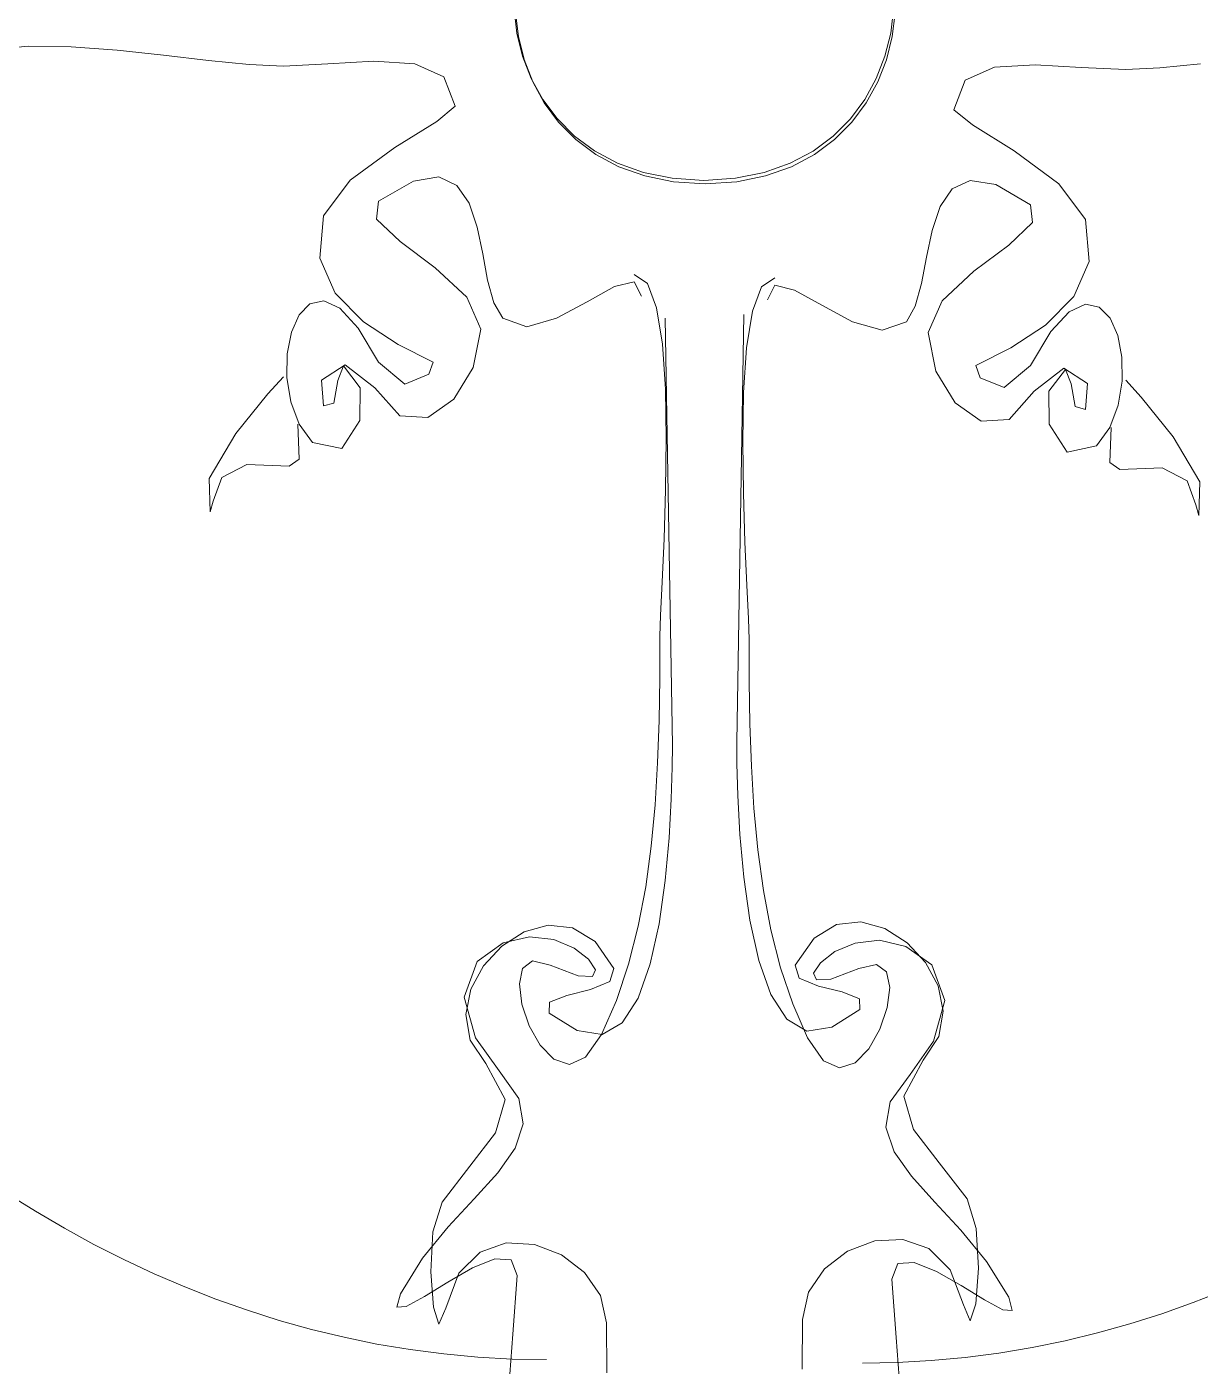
# Model space of a CAD drawing. Header units: centimetres. Extents: x -377343 to 693706, y 194584 to 813780.
# Drawn here: x 175527.71 to 175553.73, y 498799.63 to 498829.35 of the extents above; entities that cross this region are included whole.
import ezdxf

# ---------------------------------------------------------------- set-up
doc = ezdxf.new("R2010")
doc.units = ezdxf.units.CM
doc.layers.add('PIPA', color=11, linetype='Continuous')
doc.layers.add('TEXT', color=7, linetype='Continuous')

msp = doc.modelspace()

# ---------------------------------------------------------------- linework, layer by layer
at = {"layer": 'PIPA', "lineweight": 35, "extrusion": (0, 0.816497, 0.57735), "elevation": 193451.324}
msp.add_lwpolyline([(-421704.212, -325591.681), (-159560.265, -63447.734), (377343.333, -600351.331), (-158232.47, -1135927.133), (-693706.405, -600453.199), (-454216.825, -360963.619)], dxfattribs=at)
at = {"layer": 'TEXT', "color": 2, "linetype": 'Continuous', "lineweight": 13}
for p, q in [((175538.58, 498829.208), (175538.516, 498829.732)), ((175538.58, 498829.208), (175538.516, 498829.732)), ((175538.613, 498829.132), (175538.549, 498829.656)), ((175538.613, 498829.132), (175538.549, 498829.656)), ((175546.932, 498829.731), (175546.869, 498829.207)), ((175546.932, 498829.731), (175546.869, 498829.207)), ((175546.965, 498829.655), (175546.902, 498829.131)), ((175546.965, 498829.655), (175546.902, 498829.131)), ((175538.707, 498828.696), (175538.58, 498829.208)), ((175538.707, 498828.696), (175538.58, 498829.208)), ((175546.869, 498829.207), (175546.741, 498828.695)), ((175546.869, 498829.207), (175546.741, 498828.695)), ((175526.918, 498828.841), (175527.745, 498828.921)), ((175526.918, 498828.841), (175527.745, 498828.921)), ((175527.745, 498828.921), (175528.694, 498828.908)), ((175527.745, 498828.921), (175528.694, 498828.908)), ((175528.694, 498828.908), (175529.712, 498828.831)), ((175528.694, 498828.908), (175529.712, 498828.831)), ((175538.74, 498828.62), (175538.613, 498829.132)), ((175538.74, 498828.62), (175538.613, 498829.132)), ((175546.902, 498829.131), (175546.774, 498828.619)), ((175546.902, 498829.131), (175546.774, 498828.619)), ((175529.712, 498828.831), (175530.744, 498828.72)), ((175529.712, 498828.831), (175530.744, 498828.72)), ((175530.744, 498828.72), (175531.739, 498828.605)), ((175530.744, 498828.72), (175531.739, 498828.605)), ((175531.739, 498828.605), (175532.642, 498828.513)), ((175531.739, 498828.605), (175532.642, 498828.513)), ((175534.388, 498828.524), (175535.407, 498828.583)), ((175534.388, 498828.524), (175535.407, 498828.583)), ((175535.407, 498828.583), (175536.314, 498828.529)), ((175535.407, 498828.583), (175536.314, 498828.529)), ((175538.899, 498828.204), (175538.707, 498828.696)), ((175538.899, 498828.204), (175538.707, 498828.696)), ((175538.932, 498828.127), (175538.74, 498828.62)), ((175538.932, 498828.127), (175538.74, 498828.62)), ((175546.741, 498828.695), (175546.55, 498828.203)), ((175546.741, 498828.695), (175546.55, 498828.203)), ((175546.774, 498828.619), (175546.583, 498828.126)), ((175546.774, 498828.619), (175546.583, 498828.126)), ((175532.642, 498828.513), (175533.401, 498828.477)), ((175532.642, 498828.513), (175533.401, 498828.477)), ((175533.401, 498828.477), (175534.388, 498828.524)), ((175533.401, 498828.477), (175534.388, 498828.524)), ((175536.314, 498828.529), (175536.963, 498828.238)), ((175536.314, 498828.529), (175536.963, 498828.238)), ((175549.168, 498828.453), (175548.519, 498828.162)), ((175549.168, 498828.453), (175548.519, 498828.162)), ((175550.074, 498828.507), (175549.168, 498828.453)), ((175550.074, 498828.507), (175549.168, 498828.453)), ((175551.093, 498828.448), (175550.074, 498828.507)), ((175551.093, 498828.448), (175550.074, 498828.507)), ((175552.081, 498828.4), (175551.093, 498828.448)), ((175552.081, 498828.4), (175551.093, 498828.448)), ((175552.84, 498828.437), (175552.081, 498828.4)), ((175552.84, 498828.437), (175552.081, 498828.4)), ((175553.743, 498828.528), (175552.84, 498828.437)), ((175553.743, 498828.528), (175552.84, 498828.437)), ((175536.963, 498828.238), (175537.211, 498827.585)), ((175536.963, 498828.238), (175537.211, 498827.585)), ((175539.154, 498827.739), (175538.899, 498828.204)), ((175539.154, 498827.739), (175538.899, 498828.204)), ((175539.187, 498827.663), (175538.932, 498828.127)), ((175539.187, 498827.663), (175538.932, 498828.127)), ((175546.55, 498828.203), (175546.295, 498827.739)), ((175546.55, 498828.203), (175546.295, 498827.739)), ((175546.583, 498828.126), (175546.328, 498827.662)), ((175546.583, 498828.126), (175546.328, 498827.662)), ((175548.519, 498828.162), (175548.271, 498827.508)), ((175548.519, 498828.162), (175548.271, 498827.508)), ((175539.472, 498827.311), (175539.154, 498827.739)), ((175539.472, 498827.311), (175539.154, 498827.739)), ((175546.295, 498827.739), (175545.976, 498827.31)), ((175546.295, 498827.739), (175545.976, 498827.31)), ((175537.211, 498827.585), (175536.801, 498827.25)), ((175537.211, 498827.585), (175536.801, 498827.25)), ((175539.505, 498827.235), (175539.187, 498827.663)), ((175539.505, 498827.235), (175539.187, 498827.663)), ((175546.328, 498827.662), (175546.009, 498827.234)), ((175546.328, 498827.662), (175546.009, 498827.234)), ((175548.271, 498827.508), (175548.681, 498827.174)), ((175548.271, 498827.508), (175548.681, 498827.174)), ((175536.801, 498827.25), (175535.873, 498826.673)), ((175536.801, 498827.25), (175535.873, 498826.673)), ((175539.855, 498826.926), (175539.472, 498827.311)), ((175539.855, 498826.926), (175539.472, 498827.311)), ((175539.888, 498826.85), (175539.505, 498827.235)), ((175539.888, 498826.85), (175539.505, 498827.235)), ((175545.976, 498827.31), (175545.593, 498826.926)), ((175545.976, 498827.31), (175545.593, 498826.926)), ((175546.009, 498827.234), (175545.626, 498826.85)), ((175546.009, 498827.234), (175545.626, 498826.85)), ((175548.681, 498827.174), (175549.608, 498826.596)), ((175548.681, 498827.174), (175549.608, 498826.596)), ((175540.301, 498826.594), (175539.855, 498826.926)), ((175540.301, 498826.594), (175539.855, 498826.926)), ((175540.334, 498826.518), (175539.888, 498826.85)), ((175540.334, 498826.518), (175539.888, 498826.85)), ((175545.593, 498826.926), (175545.147, 498826.593)), ((175545.593, 498826.926), (175545.147, 498826.593)), ((175545.626, 498826.85), (175545.18, 498826.517)), ((175545.626, 498826.85), (175545.18, 498826.517)), ((175535.873, 498826.673), (175534.885, 498825.943)), ((175535.873, 498826.673), (175534.885, 498825.943)), ((175540.811, 498826.321), (175540.301, 498826.594)), ((175540.811, 498826.321), (175540.301, 498826.594)), ((175540.844, 498826.245), (175540.334, 498826.518)), ((175540.844, 498826.245), (175540.334, 498826.518)), ((175545.147, 498826.593), (175544.637, 498826.321)), ((175545.147, 498826.593), (175544.637, 498826.321)), ((175545.18, 498826.517), (175544.67, 498826.244)), ((175545.18, 498826.517), (175544.67, 498826.244)), ((175549.608, 498826.596), (175550.596, 498825.867)), ((175549.608, 498826.596), (175550.596, 498825.867)), ((175541.385, 498826.116), (175540.811, 498826.321)), ((175541.385, 498826.116), (175540.811, 498826.321)), ((175541.418, 498826.04), (175540.844, 498826.245)), ((175541.418, 498826.04), (175540.844, 498826.245)), ((175544.637, 498826.321), (175544.063, 498826.116)), ((175544.637, 498826.321), (175544.063, 498826.116)), ((175544.67, 498826.244), (175544.096, 498826.04)), ((175544.67, 498826.244), (175544.096, 498826.04)), ((175534.885, 498825.943), (175534.292, 498825.152)), ((175534.885, 498825.943), (175534.292, 498825.152)), ((175535.509, 498825.477), (175536.284, 498825.924)), ((175535.509, 498825.477), (175536.284, 498825.924)), ((175536.284, 498825.924), (175536.851, 498826.018)), ((175536.284, 498825.924), (175536.851, 498826.018)), ((175536.851, 498826.018), (175537.25, 498825.831)), ((175536.851, 498826.018), (175537.25, 498825.831)), ((175542.022, 498825.987), (175541.385, 498826.116)), ((175542.022, 498825.987), (175541.385, 498826.116)), ((175542.055, 498825.911), (175541.418, 498826.04)), ((175542.055, 498825.911), (175541.418, 498826.04)), ((175542.724, 498825.942), (175542.022, 498825.987)), ((175542.724, 498825.942), (175542.022, 498825.987)), ((175542.757, 498825.865), (175542.055, 498825.911)), ((175542.757, 498825.865), (175542.055, 498825.911)), ((175543.426, 498825.987), (175542.724, 498825.942)), ((175543.426, 498825.987), (175542.724, 498825.942)), ((175542.724, 498825.942), (175542.724, 498825.942)), ((175542.724, 498825.942), (175542.724, 498825.942)), ((175543.459, 498825.911), (175542.757, 498825.865)), ((175543.459, 498825.911), (175542.757, 498825.865)), ((175544.063, 498826.116), (175543.426, 498825.987)), ((175544.063, 498826.116), (175543.426, 498825.987)), ((175544.096, 498826.04), (175543.459, 498825.911)), ((175544.096, 498826.04), (175543.459, 498825.911)), ((175548.63, 498825.942), (175548.231, 498825.755)), ((175548.63, 498825.942), (175548.231, 498825.755)), ((175549.198, 498825.848), (175548.63, 498825.942)), ((175549.198, 498825.848), (175548.63, 498825.942)), ((175537.25, 498825.831), (175537.519, 498825.436)), ((175537.25, 498825.831), (175537.519, 498825.436)), ((175542.757, 498825.865), (175542.757, 498825.865)), ((175542.757, 498825.865), (175542.757, 498825.865)), ((175548.231, 498825.755), (175547.963, 498825.36)), ((175548.231, 498825.755), (175547.963, 498825.36)), ((175549.973, 498825.4), (175549.198, 498825.848)), ((175549.973, 498825.4), (175549.198, 498825.848)), ((175550.596, 498825.867), (175551.189, 498825.076)), ((175550.596, 498825.867), (175551.189, 498825.076)), ((175535.464, 498825.08), (175535.509, 498825.477)), ((175535.464, 498825.08), (175535.509, 498825.477)), ((175537.519, 498825.436), (175537.696, 498824.905)), ((175537.519, 498825.436), (175537.696, 498824.905)), ((175547.963, 498825.36), (175547.786, 498824.829)), ((175547.963, 498825.36), (175547.786, 498824.829)), ((175550.017, 498825.004), (175549.973, 498825.4)), ((175550.017, 498825.004), (175549.973, 498825.4)), ((175534.292, 498825.152), (175534.211, 498824.216)), ((175534.292, 498825.152), (175534.211, 498824.216)), ((175535.992, 498824.583), (175535.464, 498825.08)), ((175535.992, 498824.583), (175535.464, 498825.08)), ((175549.489, 498824.507), (175550.017, 498825.004)), ((175549.489, 498824.507), (175550.017, 498825.004)), ((175551.189, 498825.076), (175551.271, 498824.14)), ((175551.189, 498825.076), (175551.271, 498824.14)), ((175537.696, 498824.905), (175537.821, 498824.312)), ((175537.696, 498824.905), (175537.821, 498824.312)), ((175547.786, 498824.829), (175547.661, 498824.235)), ((175547.786, 498824.829), (175547.661, 498824.235)), ((175536.769, 498824), (175535.992, 498824.583)), ((175536.769, 498824), (175535.992, 498824.583)), ((175548.712, 498823.924), (175549.489, 498824.507)), ((175548.712, 498823.924), (175549.489, 498824.507)), ((175534.211, 498824.216), (175534.553, 498823.439)), ((175534.211, 498824.216), (175534.553, 498823.439)), ((175537.821, 498824.312), (175537.931, 498823.728)), ((175537.821, 498824.312), (175537.931, 498823.728)), ((175547.661, 498824.235), (175547.55, 498823.652)), ((175547.661, 498824.235), (175547.55, 498823.652)), ((175551.271, 498824.14), (175550.929, 498823.362)), ((175551.271, 498824.14), (175550.929, 498823.362)), ((175537.473, 498823.347), (175536.769, 498824)), ((175537.473, 498823.347), (175536.769, 498824)), ((175541.476, 498823.657), (175541.184, 498823.855)), ((175541.476, 498823.657), (175541.184, 498823.855)), ((175548.009, 498823.27), (175548.712, 498823.924)), ((175548.009, 498823.27), (175548.712, 498823.924)), ((175537.931, 498823.728), (175538.067, 498823.228)), ((175537.931, 498823.728), (175538.067, 498823.228)), ((175540.14, 498823.247), (175540.746, 498823.585)), ((175540.14, 498823.247), (175540.746, 498823.585)), ((175540.746, 498823.585), (175541.18, 498823.693)), ((175540.746, 498823.585), (175541.18, 498823.693)), ((175541.18, 498823.693), (175541.346, 498823.369)), ((175541.18, 498823.693), (175541.346, 498823.369)), ((175541.679, 498823.114), (175541.476, 498823.657)), ((175541.679, 498823.114), (175541.476, 498823.657)), ((175543.803, 498823.038), (175544.006, 498823.58)), ((175543.803, 498823.038), (175544.006, 498823.58)), ((175544.006, 498823.58), (175544.298, 498823.779)), ((175544.006, 498823.58), (175544.298, 498823.779)), ((175544.302, 498823.617), (175544.136, 498823.292)), ((175544.302, 498823.617), (175544.136, 498823.292)), ((175544.736, 498823.509), (175544.302, 498823.617)), ((175544.736, 498823.509), (175544.302, 498823.617)), ((175545.342, 498823.171), (175544.736, 498823.509)), ((175545.342, 498823.171), (175544.736, 498823.509)), ((175547.55, 498823.652), (175547.415, 498823.151)), ((175547.55, 498823.652), (175547.415, 498823.151)), ((175534.295, 498823.268), (175533.99, 498823.205)), ((175534.295, 498823.268), (175533.99, 498823.205)), ((175534.654, 498823.103), (175534.295, 498823.268)), ((175534.654, 498823.103), (175534.295, 498823.268)), ((175534.553, 498823.439), (175535.18, 498822.806)), ((175534.553, 498823.439), (175535.18, 498822.806)), ((175537.779, 498822.639), (175537.473, 498823.347)), ((175537.779, 498822.639), (175537.473, 498823.347)), ((175538.067, 498823.228), (175538.265, 498822.882)), ((175538.067, 498823.228), (175538.265, 498822.882)), ((175539.46, 498822.882), (175540.14, 498823.247)), ((175539.46, 498822.882), (175540.14, 498823.247)), ((175547.703, 498822.563), (175548.009, 498823.27)), ((175547.703, 498822.563), (175548.009, 498823.27)), ((175550.929, 498823.362), (175550.302, 498822.729)), ((175550.929, 498823.362), (175550.302, 498822.729)), ((175533.749, 498822.959), (175533.578, 498822.574)), ((175533.749, 498822.959), (175533.578, 498822.574)), ((175533.99, 498823.205), (175533.749, 498822.959)), ((175533.99, 498823.205), (175533.749, 498822.959)), ((175535.062, 498822.665), (175534.654, 498823.103)), ((175535.062, 498822.665), (175534.654, 498823.103)), ((175541.807, 498822.305), (175541.679, 498823.114)), ((175541.807, 498822.305), (175541.679, 498823.114)), ((175543.616, 498822.963), (175543.454, 498813.477)), ((175543.616, 498822.963), (175543.454, 498813.477)), ((175543.675, 498822.229), (175543.803, 498823.038)), ((175543.675, 498822.229), (175543.803, 498823.038)), ((175546.021, 498822.806), (175545.342, 498823.171)), ((175546.021, 498822.806), (175545.342, 498823.171)), ((175547.415, 498823.151), (175547.217, 498822.806)), ((175547.415, 498823.151), (175547.217, 498822.806)), ((175550.42, 498822.588), (175550.827, 498823.026)), ((175550.42, 498822.588), (175550.827, 498823.026)), ((175550.827, 498823.026), (175551.187, 498823.192)), ((175550.827, 498823.026), (175551.187, 498823.192)), ((175551.187, 498823.192), (175551.491, 498823.129)), ((175551.187, 498823.192), (175551.491, 498823.129)), ((175551.491, 498823.129), (175551.733, 498822.883)), ((175551.491, 498823.129), (175551.733, 498822.883)), ((175535.509, 498821.909), (175535.062, 498822.665)), ((175535.509, 498821.909), (175535.062, 498822.665)), ((175535.18, 498822.806), (175535.95, 498822.301)), ((175535.18, 498822.806), (175535.95, 498822.301)), ((175537.612, 498821.788), (175537.779, 498822.639)), ((175537.612, 498821.788), (175537.779, 498822.639)), ((175538.265, 498822.882), (175538.803, 498822.693)), ((175538.265, 498822.882), (175538.803, 498822.693)), ((175538.803, 498822.693), (175539.46, 498822.882)), ((175538.803, 498822.693), (175539.46, 498822.882)), ((175541.865, 498822.887), (175542.028, 498813.401)), ((175541.865, 498822.887), (175542.028, 498813.401)), ((175546.679, 498822.617), (175546.021, 498822.806)), ((175546.679, 498822.617), (175546.021, 498822.806)), ((175547.217, 498822.806), (175546.679, 498822.617)), ((175547.217, 498822.806), (175546.679, 498822.617)), ((175550.302, 498822.729), (175549.531, 498822.225)), ((175550.302, 498822.729), (175549.531, 498822.225)), ((175551.733, 498822.883), (175551.904, 498822.498)), ((175551.733, 498822.883), (175551.904, 498822.498)), ((175533.578, 498822.574), (175533.485, 498822.094)), ((175533.578, 498822.574), (175533.485, 498822.094)), ((175547.87, 498821.712), (175547.703, 498822.563)), ((175547.87, 498821.712), (175547.703, 498822.563)), ((175549.973, 498821.833), (175550.42, 498822.588)), ((175549.973, 498821.833), (175550.42, 498822.588)), ((175551.904, 498822.498), (175551.997, 498822.018)), ((175551.904, 498822.498), (175551.997, 498822.018)), ((175533.485, 498822.094), (175533.478, 498821.565)), ((175533.485, 498822.094), (175533.478, 498821.565)), ((175535.95, 498822.301), (175536.725, 498821.909)), ((175535.95, 498822.301), (175536.725, 498821.909)), ((175541.874, 498821.31), (175541.807, 498822.305)), ((175541.874, 498821.31), (175541.807, 498822.305)), ((175543.608, 498821.234), (175543.675, 498822.229)), ((175543.608, 498821.234), (175543.675, 498822.229)), ((175549.531, 498822.225), (175548.757, 498821.833)), ((175549.531, 498822.225), (175548.757, 498821.833)), ((175534.244, 498821.51), (175534.773, 498821.849)), ((175534.244, 498821.51), (175534.773, 498821.849)), ((175534.737, 498821.826), (175534.607, 498821.504)), ((175534.737, 498821.826), (175534.607, 498821.504)), ((175535.103, 498821.342), (175534.737, 498821.826)), ((175535.103, 498821.342), (175534.737, 498821.826)), ((175534.773, 498821.849), (175535.427, 498821.342)), ((175534.773, 498821.849), (175535.427, 498821.342)), ((175536.094, 498821.423), (175535.509, 498821.909)), ((175536.094, 498821.423), (175535.509, 498821.909)), ((175536.725, 498821.909), (175536.626, 498821.639)), ((175536.725, 498821.909), (175536.626, 498821.639)), ((175537.185, 498821.085), (175537.612, 498821.788)), ((175537.185, 498821.085), (175537.612, 498821.788)), ((175548.757, 498821.833), (175548.856, 498821.563)), ((175548.757, 498821.833), (175548.856, 498821.563)), ((175549.388, 498821.347), (175549.973, 498821.833)), ((175549.388, 498821.347), (175549.973, 498821.833)), ((175550.709, 498821.773), (175550.054, 498821.266)), ((175550.709, 498821.773), (175550.054, 498821.266)), ((175550.379, 498821.266), (175550.745, 498821.749)), ((175550.379, 498821.266), (175550.745, 498821.749)), ((175551.237, 498821.434), (175550.709, 498821.773)), ((175551.237, 498821.434), (175550.709, 498821.773)), ((175550.745, 498821.749), (175550.875, 498821.428)), ((175550.745, 498821.749), (175550.875, 498821.428)), ((175551.997, 498822.018), (175552.004, 498821.489)), ((175551.997, 498822.018), (175552.004, 498821.489)), ((175533.401, 498821.585), (175533.056, 498821.208)), ((175533.401, 498821.585), (175533.056, 498821.208)), ((175533.478, 498821.565), (175533.565, 498821.031)), ((175533.478, 498821.565), (175533.565, 498821.031)), ((175534.292, 498820.936), (175534.244, 498821.51)), ((175534.292, 498820.936), (175534.244, 498821.51)), ((175534.607, 498821.504), (175534.522, 498821)), ((175534.607, 498821.504), (175534.522, 498821)), ((175536.626, 498821.639), (175536.094, 498821.423)), ((175536.626, 498821.639), (175536.094, 498821.423)), ((175548.297, 498821.009), (175547.87, 498821.712)), ((175548.297, 498821.009), (175547.87, 498821.712)), ((175548.856, 498821.563), (175549.388, 498821.347)), ((175548.856, 498821.563), (175549.388, 498821.347)), ((175550.875, 498821.428), (175550.96, 498820.923)), ((175550.875, 498821.428), (175550.96, 498820.923)), ((175551.189, 498820.86), (175551.237, 498821.434)), ((175551.189, 498820.86), (175551.237, 498821.434)), ((175552.004, 498821.489), (175551.917, 498820.955)), ((175552.004, 498821.489), (175551.917, 498820.955)), ((175552.081, 498821.509), (175552.426, 498821.131)), ((175552.081, 498821.509), (175552.426, 498821.131)), ((175533.056, 498821.208), (175532.347, 498820.328)), ((175533.056, 498821.208), (175532.347, 498820.328)), ((175535.1, 498820.612), (175535.103, 498821.342)), ((175535.1, 498820.612), (175535.103, 498821.342)), ((175535.427, 498821.342), (175535.983, 498820.714)), ((175535.427, 498821.342), (175535.983, 498820.714)), ((175541.893, 498820.207), (175541.874, 498821.31)), ((175541.893, 498820.207), (175541.874, 498821.31)), ((175543.588, 498820.13), (175543.608, 498821.234)), ((175543.588, 498820.13), (175543.608, 498821.234)), ((175550.054, 498821.266), (175549.498, 498820.638)), ((175550.054, 498821.266), (175549.498, 498820.638)), ((175550.382, 498820.536), (175550.379, 498821.266)), ((175550.382, 498820.536), (175550.379, 498821.266)), ((175552.426, 498821.131), (175553.135, 498820.252)), ((175552.426, 498821.131), (175553.135, 498820.252)), ((175533.565, 498821.031), (175533.752, 498820.536)), ((175533.565, 498821.031), (175533.752, 498820.536)), ((175534.522, 498821), (175534.292, 498820.936)), ((175534.522, 498821), (175534.292, 498820.936)), ((175536.605, 498820.678), (175537.185, 498821.085)), ((175536.605, 498820.678), (175537.185, 498821.085)), ((175548.876, 498820.601), (175548.297, 498821.009)), ((175548.876, 498820.601), (175548.297, 498821.009)), ((175550.96, 498820.923), (175551.189, 498820.86)), ((175550.96, 498820.923), (175551.189, 498820.86)), ((175551.917, 498820.955), (175551.729, 498820.46)), ((175551.917, 498820.955), (175551.729, 498820.46)), ((175533.752, 498820.536), (175534.049, 498820.126)), ((175533.752, 498820.536), (175534.049, 498820.126)), ((175534.701, 498819.991), (175535.1, 498820.612)), ((175534.701, 498819.991), (175535.1, 498820.612)), ((175535.983, 498820.714), (175536.605, 498820.678)), ((175535.983, 498820.714), (175536.605, 498820.678)), ((175549.498, 498820.638), (175548.876, 498820.601)), ((175549.498, 498820.638), (175548.876, 498820.601)), ((175550.781, 498819.914), (175550.382, 498820.536)), ((175550.781, 498819.914), (175550.382, 498820.536)), ((175532.347, 498820.328), (175531.759, 498819.328)), ((175532.347, 498820.328), (175531.759, 498819.328)), ((175533.755, 498819.759), (175533.725, 498820.531)), ((175533.755, 498819.759), (175533.725, 498820.531)), ((175551.729, 498820.46), (175551.433, 498820.049)), ((175551.729, 498820.46), (175551.433, 498820.049)), ((175551.727, 498819.683), (175551.757, 498820.455)), ((175551.727, 498819.683), (175551.757, 498820.455)), ((175553.135, 498820.252), (175553.723, 498819.251)), ((175553.135, 498820.252), (175553.723, 498819.251)), ((175534.049, 498820.126), (175534.701, 498819.991)), ((175534.049, 498820.126), (175534.701, 498819.991)), ((175541.879, 498819.074), (175541.893, 498820.207)), ((175541.879, 498819.074), (175541.893, 498820.207)), ((175543.603, 498818.998), (175543.588, 498820.13)), ((175543.603, 498818.998), (175543.588, 498820.13)), ((175551.433, 498820.049), (175550.781, 498819.914)), ((175551.433, 498820.049), (175550.781, 498819.914)), ((175533.533, 498819.6), (175533.755, 498819.759)), ((175533.533, 498819.6), (175533.755, 498819.759)), ((175551.949, 498819.524), (175551.727, 498819.683)), ((175551.949, 498819.524), (175551.727, 498819.683)), ((175531.845, 498818.823), (175532.037, 498819.348)), ((175531.845, 498818.823), (175532.037, 498819.348)), ((175532.037, 498819.348), (175532.59, 498819.639)), ((175532.037, 498819.348), (175532.59, 498819.639)), ((175532.59, 498819.639), (175533.533, 498819.6)), ((175532.59, 498819.639), (175533.533, 498819.6)), ((175552.892, 498819.563), (175551.949, 498819.524)), ((175552.892, 498819.563), (175551.949, 498819.524)), ((175553.444, 498819.272), (175552.892, 498819.563)), ((175553.444, 498819.272), (175552.892, 498819.563)), ((175531.759, 498819.328), (175531.779, 498818.585)), ((175531.759, 498819.328), (175531.779, 498818.585)), ((175541.843, 498817.991), (175541.879, 498819.074)), ((175541.843, 498817.991), (175541.879, 498819.074)), ((175553.637, 498818.746), (175553.444, 498819.272)), ((175553.637, 498818.746), (175553.444, 498819.272)), ((175553.723, 498819.251), (175553.703, 498818.509)), ((175553.723, 498819.251), (175553.703, 498818.509)), ((175531.779, 498818.585), (175531.845, 498818.823)), ((175531.779, 498818.585), (175531.845, 498818.823)), ((175543.638, 498817.915), (175543.603, 498818.998)), ((175543.638, 498817.915), (175543.603, 498818.998)), ((175553.703, 498818.509), (175553.637, 498818.746)), ((175553.703, 498818.509), (175553.637, 498818.746)), ((175541.801, 498817.037), (175541.843, 498817.991)), ((175541.801, 498817.037), (175541.843, 498817.991)), ((175543.68, 498816.961), (175543.638, 498817.915)), ((175543.68, 498816.961), (175543.638, 498817.915)), ((175541.766, 498816.29), (175541.801, 498817.037)), ((175541.766, 498816.29), (175541.801, 498817.037)), ((175543.715, 498816.213), (175543.68, 498816.961)), ((175543.715, 498816.213), (175543.68, 498816.961)), ((175541.751, 498815.829), (175541.766, 498816.29)), ((175541.751, 498815.829), (175541.766, 498816.29)), ((175543.73, 498815.752), (175543.715, 498816.213)), ((175543.73, 498815.752), (175543.715, 498816.213)), ((175541.748, 498814.898), (175541.751, 498815.829)), ((175541.748, 498814.898), (175541.751, 498815.829)), ((175543.734, 498814.822), (175543.73, 498815.752)), ((175543.734, 498814.822), (175543.73, 498815.752)), ((175541.733, 498813.96), (175541.748, 498814.898)), ((175541.733, 498813.96), (175541.748, 498814.898)), ((175543.748, 498813.884), (175543.734, 498814.822)), ((175543.748, 498813.884), (175543.734, 498814.822)), ((175541.701, 498813.021), (175541.733, 498813.96)), ((175541.701, 498813.021), (175541.733, 498813.96)), ((175543.781, 498812.945), (175543.748, 498813.884)), ((175543.781, 498812.945), (175543.748, 498813.884)), ((175543.454, 498813.477), (175543.458, 498812.998)), ((175543.454, 498813.477), (175543.458, 498812.998)), ((175542.028, 498813.401), (175542.023, 498812.922)), ((175542.028, 498813.401), (175542.023, 498812.922)), ((175541.645, 498812.087), (175541.701, 498813.021)), ((175541.645, 498812.087), (175541.701, 498813.021)), ((175542.023, 498812.922), (175542.003, 498812.214)), ((175542.023, 498812.922), (175542.003, 498812.214)), ((175543.458, 498812.998), (175543.479, 498812.291)), ((175543.458, 498812.998), (175543.479, 498812.291)), ((175543.837, 498812.011), (175543.781, 498812.945)), ((175543.837, 498812.011), (175543.781, 498812.945)), ((175543.479, 498812.291), (175543.526, 498811.427)), ((175543.479, 498812.291), (175543.526, 498811.427)), ((175541.559, 498811.167), (175541.645, 498812.087)), ((175541.559, 498811.167), (175541.645, 498812.087)), ((175542.003, 498812.214), (175541.955, 498811.351)), ((175542.003, 498812.214), (175541.955, 498811.351)), ((175543.923, 498811.09), (175543.837, 498812.011)), ((175543.923, 498811.09), (175543.837, 498812.011)), ((175541.955, 498811.351), (175541.869, 498810.405)), ((175541.955, 498811.351), (175541.869, 498810.405)), ((175543.526, 498811.427), (175543.612, 498810.481)), ((175543.526, 498811.427), (175543.612, 498810.481)), ((175541.436, 498810.266), (175541.559, 498811.167)), ((175541.436, 498810.266), (175541.559, 498811.167)), ((175544.045, 498810.189), (175543.923, 498811.09)), ((175544.045, 498810.189), (175543.923, 498811.09)), ((175543.612, 498810.481), (175543.748, 498809.525)), ((175543.612, 498810.481), (175543.748, 498809.525)), ((175541.271, 498809.391), (175541.436, 498810.266)), ((175541.271, 498809.391), (175541.436, 498810.266)), ((175541.869, 498810.405), (175541.734, 498809.449)), ((175541.869, 498810.405), (175541.734, 498809.449)), ((175544.211, 498809.314), (175544.045, 498810.189)), ((175544.211, 498809.314), (175544.045, 498810.189)), ((175538.739, 498809.266), (175538.247, 498808.952)), ((175538.739, 498809.266), (175538.247, 498808.952)), ((175539.275, 498809.415), (175538.739, 498809.266)), ((175539.275, 498809.415), (175538.739, 498809.266)), ((175539.813, 498809.357), (175539.275, 498809.415)), ((175539.813, 498809.357), (175539.275, 498809.415)), ((175540.312, 498809.051), (175539.813, 498809.357)), ((175540.312, 498809.051), (175539.813, 498809.357)), ((175541.056, 498808.549), (175541.271, 498809.391)), ((175541.056, 498808.549), (175541.271, 498809.391)), ((175541.734, 498809.449), (175541.537, 498808.556)), ((175541.734, 498809.449), (175541.537, 498808.556)), ((175543.748, 498809.525), (175543.944, 498808.632)), ((175543.748, 498809.525), (175543.944, 498808.632)), ((175544.426, 498808.472), (175544.211, 498809.314)), ((175544.426, 498808.472), (175544.211, 498809.314)), ((175545.17, 498809.127), (175545.669, 498809.433)), ((175545.17, 498809.127), (175545.669, 498809.433)), ((175545.669, 498809.433), (175546.207, 498809.491)), ((175545.669, 498809.433), (175546.207, 498809.491)), ((175546.207, 498809.491), (175546.743, 498809.343)), ((175546.207, 498809.491), (175546.743, 498809.343)), ((175546.743, 498809.343), (175547.234, 498809.028)), ((175546.743, 498809.343), (175547.234, 498809.028)), ((175537.698, 498808.613), (175538.279, 498809.021)), ((175537.698, 498808.613), (175538.279, 498809.021)), ((175538.247, 498808.952), (175537.841, 498808.514)), ((175538.247, 498808.952), (175537.841, 498808.514)), ((175538.279, 498809.021), (175538.86, 498809.158)), ((175538.279, 498809.021), (175538.86, 498809.158)), ((175538.86, 498809.158), (175539.397, 498809.096)), ((175538.86, 498809.158), (175539.397, 498809.096)), ((175539.397, 498809.096), (175539.849, 498808.906)), ((175539.397, 498809.096), (175539.849, 498808.906)), ((175540.73, 498808.455), (175540.312, 498809.051)), ((175540.73, 498808.455), (175540.312, 498809.051)), ((175544.751, 498808.532), (175545.17, 498809.127)), ((175544.751, 498808.532), (175545.17, 498809.127)), ((175546.084, 498809.02), (175545.633, 498808.83)), ((175546.084, 498809.02), (175545.633, 498808.83)), ((175546.622, 498809.082), (175546.084, 498809.02)), ((175546.622, 498809.082), (175546.084, 498809.02)), ((175547.203, 498808.945), (175546.622, 498809.082)), ((175547.203, 498808.945), (175546.622, 498809.082)), ((175547.234, 498809.028), (175547.641, 498808.59)), ((175547.234, 498809.028), (175547.641, 498808.59)), ((175539.849, 498808.906), (175540.171, 498808.659)), ((175539.849, 498808.906), (175540.171, 498808.659)), ((175540.171, 498808.659), (175540.322, 498808.427)), ((175540.171, 498808.659), (175540.322, 498808.427)), ((175545.633, 498808.83), (175545.311, 498808.583)), ((175545.633, 498808.83), (175545.311, 498808.583)), ((175547.784, 498808.537), (175547.203, 498808.945)), ((175547.784, 498808.537), (175547.203, 498808.945)), ((175537.409, 498807.82), (175537.698, 498808.613)), ((175537.409, 498807.82), (175537.698, 498808.613)), ((175537.841, 498808.514), (175537.561, 498807.993)), ((175537.841, 498808.514), (175537.561, 498807.993)), ((175538.706, 498808.457), (175538.635, 498808.112)), ((175538.706, 498808.457), (175538.635, 498808.112)), ((175538.926, 498808.622), (175538.706, 498808.457)), ((175538.926, 498808.622), (175538.706, 498808.457)), ((175539.319, 498808.532), (175538.926, 498808.622)), ((175539.319, 498808.532), (175538.926, 498808.622)), ((175539.939, 498808.292), (175539.319, 498808.532)), ((175539.939, 498808.292), (175539.319, 498808.532)), ((175540.322, 498808.427), (175540.259, 498808.28)), ((175540.322, 498808.427), (175540.259, 498808.28)), ((175540.642, 498808.168), (175540.73, 498808.455)), ((175540.642, 498808.168), (175540.73, 498808.455)), ((175540.786, 498807.747), (175541.056, 498808.549)), ((175540.786, 498807.747), (175541.056, 498808.549)), ((175541.537, 498808.556), (175541.269, 498807.8)), ((175541.537, 498808.556), (175541.269, 498807.8)), ((175543.944, 498808.632), (175544.213, 498807.876)), ((175543.944, 498808.632), (175544.213, 498807.876)), ((175544.696, 498807.67), (175544.426, 498808.472)), ((175544.696, 498807.67), (175544.426, 498808.472)), ((175544.84, 498808.244), (175544.751, 498808.532)), ((175544.84, 498808.244), (175544.751, 498808.532)), ((175545.311, 498808.583), (175545.16, 498808.35)), ((175545.311, 498808.583), (175545.16, 498808.35)), ((175545.543, 498808.215), (175546.163, 498808.455)), ((175545.543, 498808.215), (175546.163, 498808.455)), ((175546.163, 498808.455), (175546.555, 498808.546)), ((175546.163, 498808.455), (175546.555, 498808.546)), ((175546.555, 498808.546), (175546.776, 498808.381)), ((175546.555, 498808.546), (175546.776, 498808.381)), ((175546.776, 498808.381), (175546.847, 498808.036)), ((175546.776, 498808.381), (175546.847, 498808.036)), ((175547.641, 498808.59), (175547.921, 498808.069)), ((175547.641, 498808.59), (175547.921, 498808.069)), ((175548.072, 498807.744), (175547.784, 498808.537)), ((175548.072, 498807.744), (175547.784, 498808.537)), ((175538.635, 498808.112), (175538.691, 498807.663)), ((175538.635, 498808.112), (175538.691, 498807.663)), ((175540.259, 498808.28), (175539.939, 498808.292)), ((175540.259, 498808.28), (175539.939, 498808.292)), ((175540.214, 498807.99), (175540.642, 498808.168)), ((175540.214, 498807.99), (175540.642, 498808.168)), ((175545.268, 498808.066), (175544.84, 498808.244)), ((175545.268, 498808.066), (175544.84, 498808.244)), ((175545.16, 498808.35), (175545.223, 498808.204)), ((175545.16, 498808.35), (175545.223, 498808.204)), ((175545.223, 498808.204), (175545.543, 498808.215)), ((175545.223, 498808.204), (175545.543, 498808.215)), ((175545.795, 498807.934), (175545.268, 498808.066)), ((175545.795, 498807.934), (175545.268, 498808.066)), ((175547.921, 498808.069), (175548.033, 498807.507)), ((175547.921, 498808.069), (175548.033, 498807.507)), ((175537.662, 498806.919), (175537.409, 498807.82)), ((175537.662, 498806.919), (175537.409, 498807.82)), ((175537.561, 498807.993), (175537.448, 498807.431)), ((175537.561, 498807.993), (175537.448, 498807.431)), ((175539.301, 498807.705), (175539.687, 498807.858)), ((175539.301, 498807.705), (175539.687, 498807.858)), ((175539.687, 498807.858), (175540.214, 498807.99)), ((175539.687, 498807.858), (175540.214, 498807.99)), ((175541.269, 498807.8), (175540.917, 498807.252)), ((175541.269, 498807.8), (175540.917, 498807.252)), ((175544.213, 498807.876), (175544.564, 498807.329)), ((175544.213, 498807.876), (175544.564, 498807.329)), ((175546.181, 498807.781), (175545.795, 498807.934)), ((175546.181, 498807.781), (175545.795, 498807.934)), ((175546.183, 498807.543), (175546.181, 498807.781)), ((175546.183, 498807.543), (175546.181, 498807.781)), ((175546.847, 498808.036), (175546.79, 498807.586)), ((175546.847, 498808.036), (175546.79, 498807.586)), ((175538.691, 498807.663), (175538.853, 498807.184)), ((175538.691, 498807.663), (175538.853, 498807.184)), ((175539.298, 498807.466), (175539.301, 498807.705)), ((175539.298, 498807.466), (175539.301, 498807.705)), ((175539.92, 498807.077), (175539.298, 498807.466)), ((175539.92, 498807.077), (175539.298, 498807.466)), ((175540.454, 498806.991), (175540.786, 498807.747)), ((175540.454, 498806.991), (175540.786, 498807.747)), ((175545.027, 498806.915), (175544.696, 498807.67)), ((175545.027, 498806.915), (175544.696, 498807.67)), ((175545.562, 498807.153), (175546.183, 498807.543)), ((175545.562, 498807.153), (175546.183, 498807.543)), ((175546.79, 498807.586), (175546.629, 498807.108)), ((175546.79, 498807.586), (175546.629, 498807.108)), ((175547.82, 498806.843), (175548.072, 498807.744)), ((175547.82, 498806.843), (175548.072, 498807.744)), ((175548.033, 498807.507), (175547.936, 498806.945)), ((175548.033, 498807.507), (175547.936, 498806.945)), ((175537.448, 498807.431), (175537.545, 498806.868)), ((175537.448, 498807.431), (175537.545, 498806.868)), ((175538.853, 498807.184), (175539.097, 498806.751)), ((175538.853, 498807.184), (175539.097, 498806.751)), ((175540.917, 498807.252), (175540.471, 498806.987)), ((175540.917, 498807.252), (175540.471, 498806.987)), ((175544.564, 498807.329), (175545.01, 498807.064)), ((175544.564, 498807.329), (175545.01, 498807.064)), ((175537.545, 498806.868), (175537.893, 498806.347)), ((175537.545, 498806.868), (175537.893, 498806.347)), ((175538.184, 498806.181), (175537.662, 498806.919)), ((175538.184, 498806.181), (175537.662, 498806.919)), ((175540.471, 498806.987), (175539.92, 498807.077)), ((175540.471, 498806.987), (175539.92, 498807.077)), ((175540.103, 498806.485), (175540.454, 498806.991)), ((175540.103, 498806.485), (175540.454, 498806.991)), ((175545.01, 498807.064), (175545.562, 498807.153)), ((175545.01, 498807.064), (175545.562, 498807.153)), ((175545.379, 498806.409), (175545.027, 498806.915)), ((175545.379, 498806.409), (175545.027, 498806.915)), ((175546.629, 498807.108), (175546.384, 498806.675)), ((175546.629, 498807.108), (175546.384, 498806.675)), ((175547.936, 498806.945), (175547.589, 498806.424)), ((175547.936, 498806.945), (175547.589, 498806.424)), ((175539.097, 498806.751), (175539.402, 498806.44)), ((175539.097, 498806.751), (175539.402, 498806.44)), ((175546.384, 498806.675), (175546.08, 498806.364)), ((175546.384, 498806.675), (175546.08, 498806.364)), ((175547.298, 498806.104), (175547.82, 498806.843)), ((175547.298, 498806.104), (175547.82, 498806.843)), ((175537.893, 498806.347), (175538.322, 498805.547)), ((175537.893, 498806.347), (175538.322, 498805.547)), ((175539.402, 498806.44), (175539.745, 498806.327)), ((175539.402, 498806.44), (175539.745, 498806.327)), ((175539.745, 498806.327), (175540.103, 498806.485)), ((175539.745, 498806.327), (175540.103, 498806.485)), ((175545.737, 498806.25), (175545.379, 498806.409)), ((175545.737, 498806.25), (175545.379, 498806.409)), ((175546.08, 498806.364), (175545.737, 498806.25)), ((175546.08, 498806.364), (175545.737, 498806.25)), ((175547.589, 498806.424), (175547.16, 498805.623)), ((175547.589, 498806.424), (175547.16, 498805.623)), ((175538.625, 498805.572), (175538.184, 498806.181)), ((175538.625, 498805.572), (175538.184, 498806.181)), ((175546.856, 498805.496), (175547.298, 498806.104)), ((175546.856, 498805.496), (175547.298, 498806.104)), ((175538.322, 498805.547), (175538.106, 498804.807)), ((175538.322, 498805.547), (175538.106, 498804.807)), ((175538.72, 498805.009), (175538.625, 498805.572)), ((175538.72, 498805.009), (175538.625, 498805.572)), ((175546.762, 498804.932), (175546.856, 498805.496)), ((175546.762, 498804.932), (175546.856, 498805.496)), ((175547.16, 498805.623), (175547.376, 498804.883)), ((175547.16, 498805.623), (175547.376, 498804.883)), ((175538.106, 498804.807), (175537.539, 498804.067)), ((175538.106, 498804.807), (175537.539, 498804.067)), ((175538.539, 498804.466), (175538.72, 498805.009)), ((175538.539, 498804.466), (175538.72, 498805.009)), ((175546.943, 498804.39), (175546.762, 498804.932)), ((175546.943, 498804.39), (175546.762, 498804.932)), ((175547.376, 498804.883), (175547.942, 498804.144)), ((175547.376, 498804.883), (175547.942, 498804.144)), ((175538.154, 498803.921), (175538.539, 498804.466)), ((175538.154, 498803.921), (175538.539, 498804.466)), ((175547.328, 498803.844), (175546.943, 498804.39)), ((175547.328, 498803.844), (175546.943, 498804.39)), ((175537.539, 498804.067), (175536.92, 498803.267)), ((175537.539, 498804.067), (175536.92, 498803.267)), ((175537.635, 498803.348), (175538.154, 498803.921)), ((175537.635, 498803.348), (175538.154, 498803.921)), ((175547.942, 498804.144), (175548.562, 498803.343)), ((175547.942, 498804.144), (175548.562, 498803.343)), ((175547.846, 498803.272), (175547.328, 498803.844)), ((175547.846, 498803.272), (175547.328, 498803.844)), ((175527.268, 498803.463), (175527.902, 498803.067)), ((175527.268, 498803.463), (175527.902, 498803.067)), ((175537.055, 498802.726), (175537.635, 498803.348)), ((175537.055, 498802.726), (175537.635, 498803.348)), ((175548.562, 498803.343), (175548.764, 498802.686)), ((175548.562, 498803.343), (175548.764, 498802.686)), ((175527.902, 498803.067), (175528.546, 498802.69)), ((175527.902, 498803.067), (175528.546, 498802.69)), ((175536.92, 498803.267), (175536.718, 498802.61)), ((175536.92, 498803.267), (175536.718, 498802.61)), ((175548.426, 498802.65), (175547.846, 498803.272)), ((175548.426, 498802.65), (175547.846, 498803.272)), ((175536.485, 498802.029), (175537.055, 498802.726)), ((175536.485, 498802.029), (175537.055, 498802.726)), ((175528.546, 498802.69), (175529.2, 498802.333)), ((175528.546, 498802.69), (175529.2, 498802.333)), ((175536.718, 498802.61), (175536.668, 498801.727)), ((175536.718, 498802.61), (175536.668, 498801.727)), ((175546.515, 498802.411), (175545.914, 498802.181)), ((175546.515, 498802.411), (175545.914, 498802.181)), ((175547.138, 498802.443), (175546.515, 498802.411)), ((175547.138, 498802.443), (175546.515, 498802.411)), ((175547.718, 498802.241), (175547.138, 498802.443)), ((175547.718, 498802.241), (175547.138, 498802.443)), ((175548.997, 498801.953), (175548.426, 498802.65)), ((175548.997, 498801.953), (175548.426, 498802.65)), ((175548.764, 498802.686), (175548.814, 498801.803)), ((175548.764, 498802.686), (175548.814, 498801.803)), ((175529.2, 498802.333), (175529.863, 498801.997)), ((175529.2, 498802.333), (175529.863, 498801.997)), ((175537.294, 498801.693), (175537.764, 498802.164)), ((175537.294, 498801.693), (175537.764, 498802.164)), ((175537.764, 498802.164), (175538.343, 498802.366)), ((175537.764, 498802.164), (175538.343, 498802.366)), ((175538.343, 498802.366), (175538.967, 498802.334)), ((175538.343, 498802.366), (175538.967, 498802.334)), ((175538.967, 498802.334), (175539.568, 498802.105)), ((175538.967, 498802.334), (175539.568, 498802.105)), ((175545.914, 498802.181), (175545.402, 498801.79)), ((175545.914, 498802.181), (175545.402, 498801.79)), ((175548.188, 498801.769), (175547.718, 498802.241)), ((175548.188, 498801.769), (175547.718, 498802.241)), ((175529.863, 498801.997), (175530.535, 498801.682)), ((175529.863, 498801.997), (175530.535, 498801.682)), ((175535.995, 498801.235), (175536.485, 498802.029)), ((175535.995, 498801.235), (175536.485, 498802.029)), ((175538.093, 498802.01), (175537.598, 498801.811)), ((175538.093, 498802.01), (175537.598, 498801.811)), ((175538.451, 498801.989), (175538.093, 498802.01)), ((175538.451, 498801.989), (175538.093, 498802.01)), ((175538.589, 498801.64), (175538.451, 498801.989)), ((175538.589, 498801.64), (175538.451, 498801.989)), ((175539.568, 498802.105), (175540.079, 498801.713)), ((175539.568, 498802.105), (175540.079, 498801.713)), ((175546.892, 498801.564), (175547.03, 498801.912)), ((175546.892, 498801.564), (175547.03, 498801.912)), ((175547.03, 498801.912), (175547.389, 498801.934)), ((175547.03, 498801.912), (175547.389, 498801.934)), ((175547.389, 498801.934), (175547.884, 498801.735)), ((175547.389, 498801.934), (175547.884, 498801.735)), ((175549.487, 498801.159), (175548.997, 498801.953)), ((175549.487, 498801.159), (175548.997, 498801.953)), ((175530.535, 498801.682), (175531.215, 498801.389)), ((175530.535, 498801.682), (175531.215, 498801.389)), ((175536.668, 498801.727), (175536.727, 498800.937)), ((175536.668, 498801.727), (175536.727, 498800.937)), ((175537.001, 498800.915), (175537.294, 498801.693)), ((175537.001, 498800.915), (175537.294, 498801.693)), ((175537.598, 498801.811), (175537.049, 498801.498)), ((175537.598, 498801.811), (175537.049, 498801.498)), ((175538.487, 498800.34), (175538.589, 498801.64)), ((175538.487, 498800.34), (175538.589, 498801.64)), ((175540.079, 498801.713), (175540.435, 498801.197)), ((175540.079, 498801.713), (175540.435, 498801.197)), ((175545.402, 498801.79), (175545.047, 498801.273)), ((175545.402, 498801.79), (175545.047, 498801.273)), ((175546.994, 498800.264), (175546.892, 498801.564)), ((175546.994, 498800.264), (175546.892, 498801.564)), ((175547.884, 498801.735), (175548.433, 498801.422)), ((175547.884, 498801.735), (175548.433, 498801.422)), ((175548.481, 498800.992), (175548.188, 498801.769)), ((175548.481, 498800.992), (175548.188, 498801.769)), ((175548.814, 498801.803), (175548.755, 498801.014)), ((175548.814, 498801.803), (175548.755, 498801.014)), ((175531.215, 498801.389), (175531.905, 498801.119)), ((175531.215, 498801.389), (175531.905, 498801.119)), ((175535.92, 498800.94), (175535.995, 498801.235)), ((175535.92, 498800.94), (175535.995, 498801.235)), ((175537.049, 498801.498), (175536.531, 498801.178)), ((175537.049, 498801.498), (175536.531, 498801.178)), ((175545.047, 498801.273), (175544.913, 498800.667)), ((175545.047, 498801.273), (175544.913, 498800.667)), ((175548.433, 498801.422), (175548.951, 498801.102)), ((175548.433, 498801.422), (175548.951, 498801.102)), ((175554.266, 498801.313), (175553.577, 498801.042)), ((175554.266, 498801.313), (175553.577, 498801.042)), ((175531.905, 498801.119), (175532.603, 498800.871)), ((175531.905, 498801.119), (175532.603, 498800.871)), ((175536.127, 498800.956), (175535.92, 498800.94)), ((175536.127, 498800.956), (175535.92, 498800.94)), ((175536.531, 498801.178), (175536.127, 498800.956)), ((175536.531, 498801.178), (175536.127, 498800.956)), ((175536.727, 498800.937), (175536.852, 498800.561)), ((175536.727, 498800.937), (175536.852, 498800.561)), ((175540.435, 498801.197), (175540.568, 498800.591)), ((175540.435, 498801.197), (175540.568, 498800.591)), ((175548.629, 498800.637), (175548.481, 498800.992)), ((175548.629, 498800.637), (175548.481, 498800.992)), ((175548.755, 498801.014), (175548.629, 498800.637)), ((175548.755, 498801.014), (175548.629, 498800.637)), ((175548.951, 498801.102), (175549.355, 498800.88)), ((175548.951, 498801.102), (175549.355, 498800.88)), ((175549.561, 498800.863), (175549.487, 498801.159)), ((175549.561, 498800.863), (175549.487, 498801.159)), ((175553.577, 498801.042), (175552.879, 498800.795)), ((175553.577, 498801.042), (175552.879, 498800.795)), ((175532.603, 498800.871), (175533.31, 498800.648)), ((175532.603, 498800.871), (175533.31, 498800.648)), ((175533.31, 498800.648), (175534.024, 498800.448)), ((175533.31, 498800.648), (175534.024, 498800.448)), ((175536.852, 498800.561), (175537.001, 498800.915)), ((175536.852, 498800.561), (175537.001, 498800.915)), ((175544.913, 498800.667), (175544.904, 498799.562)), ((175544.913, 498800.667), (175544.904, 498799.562)), ((175549.355, 498800.88), (175549.561, 498800.863)), ((175549.355, 498800.88), (175549.561, 498800.863)), ((175552.879, 498800.795), (175552.172, 498800.571)), ((175552.879, 498800.795), (175552.172, 498800.571)), ((175534.024, 498800.448), (175534.747, 498800.273)), ((175534.024, 498800.448), (175534.747, 498800.273)), ((175538.421, 498799.454), (175538.487, 498800.34)), ((175538.421, 498799.454), (175538.487, 498800.34)), ((175540.568, 498800.591), (175540.578, 498799.486)), ((175540.568, 498800.591), (175540.578, 498799.486)), ((175551.457, 498800.372), (175550.735, 498800.197)), ((175551.457, 498800.372), (175550.735, 498800.197)), ((175552.172, 498800.571), (175551.457, 498800.372)), ((175552.172, 498800.571), (175551.457, 498800.372)), ((175534.747, 498800.273), (175535.477, 498800.123)), ((175534.747, 498800.273), (175535.477, 498800.123)), ((175535.477, 498800.123), (175536.215, 498800)), ((175535.477, 498800.123), (175536.215, 498800)), ((175547.06, 498799.378), (175546.994, 498800.264)), ((175547.06, 498799.378), (175546.994, 498800.264)), ((175550.005, 498800.047), (175549.267, 498799.923)), ((175550.005, 498800.047), (175549.267, 498799.923)), ((175550.735, 498800.197), (175550.005, 498800.047)), ((175550.735, 498800.197), (175550.005, 498800.047)), ((175536.215, 498800), (175536.96, 498799.902)), ((175536.215, 498800), (175536.96, 498799.902)), ((175536.96, 498799.902), (175537.713, 498799.832)), ((175536.96, 498799.902), (175537.713, 498799.832)), ((175537.713, 498799.832), (175538.472, 498799.79)), ((175537.713, 498799.832), (175538.472, 498799.79)), ((175538.472, 498799.79), (175539.238, 498799.776)), ((175538.472, 498799.79), (175539.238, 498799.776)), ((175547.769, 498799.756), (175547.01, 498799.713)), ((175547.769, 498799.756), (175547.01, 498799.713)), ((175548.522, 498799.826), (175547.769, 498799.756)), ((175548.522, 498799.826), (175547.769, 498799.756)), ((175549.267, 498799.923), (175548.522, 498799.826)), ((175549.267, 498799.923), (175548.522, 498799.826)), ((175547.01, 498799.713), (175546.244, 498799.699)), ((175547.01, 498799.713), (175546.244, 498799.699))]:
    msp.add_line(p, q, dxfattribs=at)

doc.saveas('drawing.dxf')
